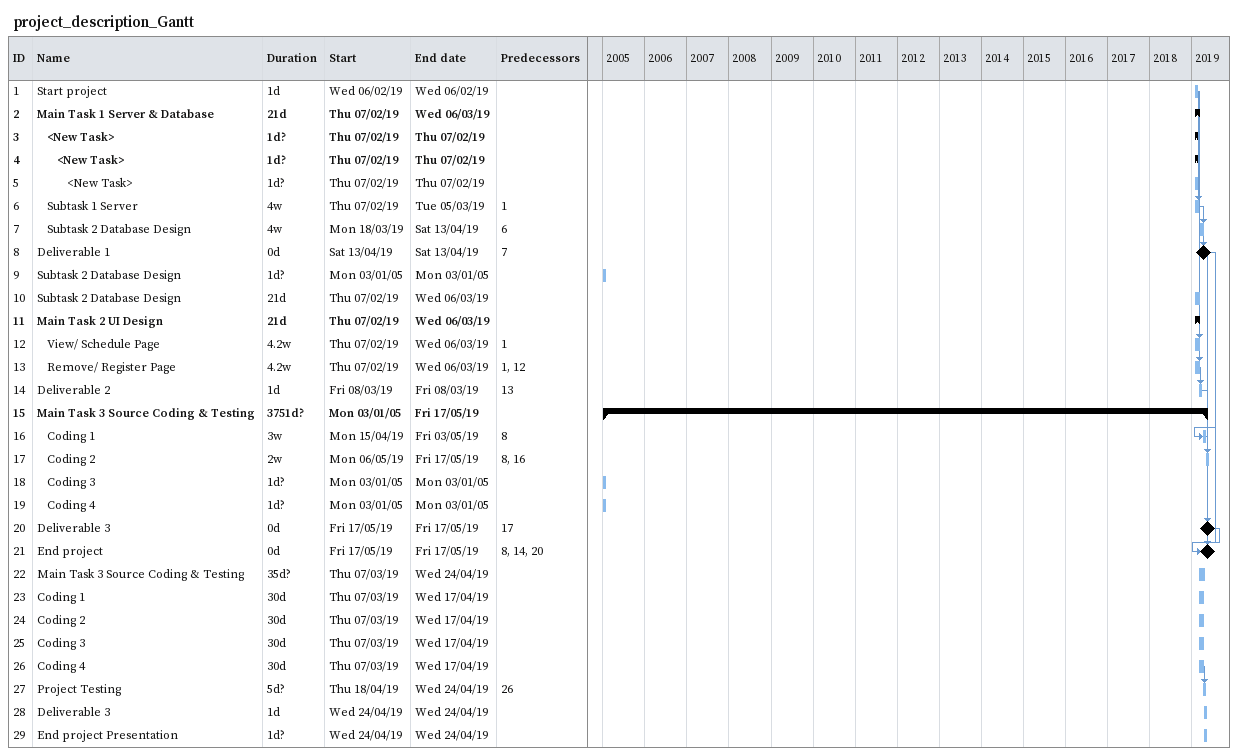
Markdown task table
project_description_Gantt

| ID | Level | Task | Duration | Start | Finish | Predecessors |
|---|---|---|---|---|---|---|
| 1 | 1 | Start project | 1d | 2019-02-06 | 2019-02-06 |  |
| 2 | 1 | **Main Task 1 Server & Database** | 21d | 2019-02-07 | 2019-03-06 |  |
| 3 | 2 | **<New Task>** | 1d? | 2019-02-07 | 2019-02-07 |  |
| 4 | 3 | **<New Task>** | 1d? | 2019-02-07 | 2019-02-07 |  |
| 5 | 4 | <New Task> | 1d? | 2019-02-07 | 2019-02-07 |  |
| 6 | 2 | Subtask 1 Server | 4w | 2019-02-07 | 2019-03-05 | 1 |
| 7 | 2 | Subtask 2 Database Design | 4w | 2019-03-18 | 2019-04-13 | 6 |
| 8 | 1 | Deliverable 1 | 0d | 2019-04-13 | 2019-04-13 | 7 |
| 9 | 1 | Subtask 2 Database Design | 1d? | 2005-01-03 | 2005-01-03 |  |
| 10 | 1 | Subtask 2 Database Design | 21d | 2019-02-07 | 2019-03-06 |  |
| 11 | 1 | **Main Task 2 UI Design** | 21d | 2019-02-07 | 2019-03-06 |  |
| 12 | 2 | View/ Schedule Page | 4.2w | 2019-02-07 | 2019-03-06 | 1 |
| 13 | 2 | Remove/ Register Page | 4.2w | 2019-02-07 | 2019-03-06 | 1, 12 |
| 14 | 1 | Deliverable 2 | 1d | 2019-03-08 | 2019-03-08 | 13 |
| 15 | 1 | **Main Task 3 Source Coding & Testing** | 3751d? | 2005-01-03 | 2019-05-17 |  |
| 16 | 2 | Coding 1 | 3w | 2019-04-15 | 2019-05-03 | 8 |
| 17 | 2 | Coding 2 | 2w | 2019-05-06 | 2019-05-17 | 8, 16 |
| 18 | 2 | Coding 3 | 1d? | 2005-01-03 | 2005-01-03 |  |
| 19 | 2 | Coding 4 | 1d? | 2005-01-03 | 2005-01-03 |  |
| 20 | 1 | Deliverable 3 | 0d | 2019-05-17 | 2019-05-17 | 17 |
| 21 | 1 | End project | 0d | 2019-05-17 | 2019-05-17 | 8, 14, 20 |
| 22 | 1 | Main Task 3 Source Coding & Testing | 35d? | 2019-03-07 | 2019-04-24 |  |
| 23 | 1 | Coding 1 | 30d | 2019-03-07 | 2019-04-17 |  |
| 24 | 1 | Coding 2 | 30d | 2019-03-07 | 2019-04-17 |  |
| 25 | 1 | Coding 3 | 30d | 2019-03-07 | 2019-04-17 |  |
| 26 | 1 | Coding 4 | 30d | 2019-03-07 | 2019-04-17 |  |
| 27 | 1 | Project Testing | 5d? | 2019-04-18 | 2019-04-24 | 26 |
| 28 | 1 | Deliverable 3 | 1d | 2019-04-24 | 2019-04-24 |  |
| 29 | 1 | End project Presentation | 1d? | 2019-04-24 | 2019-04-24 |  |
